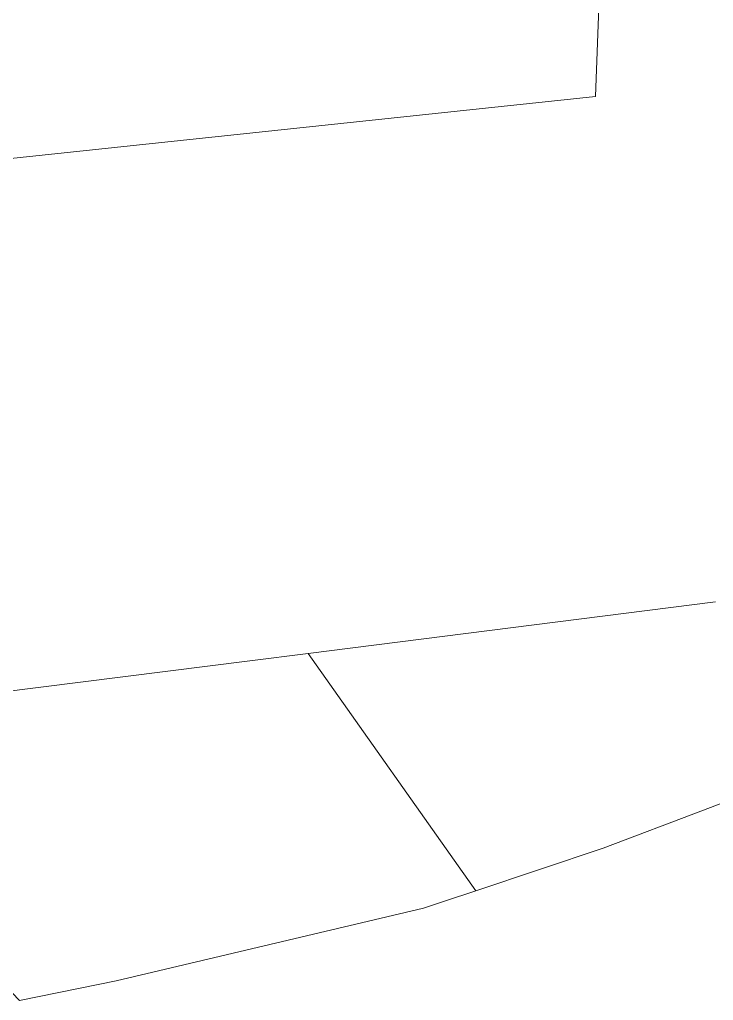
# Model space of a CAD drawing. Header units: feet. Extents: x 865220 to 2774701, y -2240498 to 961524.
# Drawn here: x 2759205 to 2759327.8, y 950339.7 to 950513.3 of the extents above; entities that cross this region are included whole.
import ezdxf

# ---------------------------------------------------------------- set-up
doc = ezdxf.new("R2010")
doc.units = ezdxf.units.FT
doc.header["$LTSCALE"] = 0.015
doc.header["$MEASUREMENT"] = 0
doc.layers.add('Parcels', color=7, linetype='Continuous', lineweight=0)

msp = doc.modelspace()

# ---------------------------------------------------------------- linework, layer by layer
at = {"layer": 'Parcels', "lineweight": 5, "ltscale": 100}
for p, q in [((2759306.91, 950499.74), (2759307.68, 950519.93)), ((2758978.28, 950464.84), (2759306.91, 950499.74)), ((2759328.13, 950410.22), (2759256.06, 950401.12)), ((2759256.06, 950401.12), (2759245.7, 950399.81)), ((2759256.06, 950401.12), (2759285.71, 950359.08)), ((2759285.71, 950359.08), (2759256.06, 950401.12)), ((2759245.7, 950399.81), (2759157.6, 950388.69)), ((2759157.6, 950388.69), (2759204.98, 950339.68)), ((2759326.01, 950373.35), (2759330.78, 950375.17)), ((2759308.27, 950366.61), (2759326.01, 950373.35)), ((2759285.71, 950359.08), (2759308.27, 950366.61)), ((2759280.2, 950357.24), (2759285.71, 950359.08)), ((2759285.71, 950359.08), (2759285.71, 950359.08)), ((2759276.46, 950355.99), (2759280.2, 950357.24)), ((2759280.2, 950357.24), (2759280.2, 950357.24)), ((2759222.04, 950343.16), (2759276.46, 950355.99)), ((2759204.98, 950339.68), (2759222.04, 950343.16))]:
    msp.add_line(p, q, dxfattribs=at)

doc.saveas('drawing.dxf')
